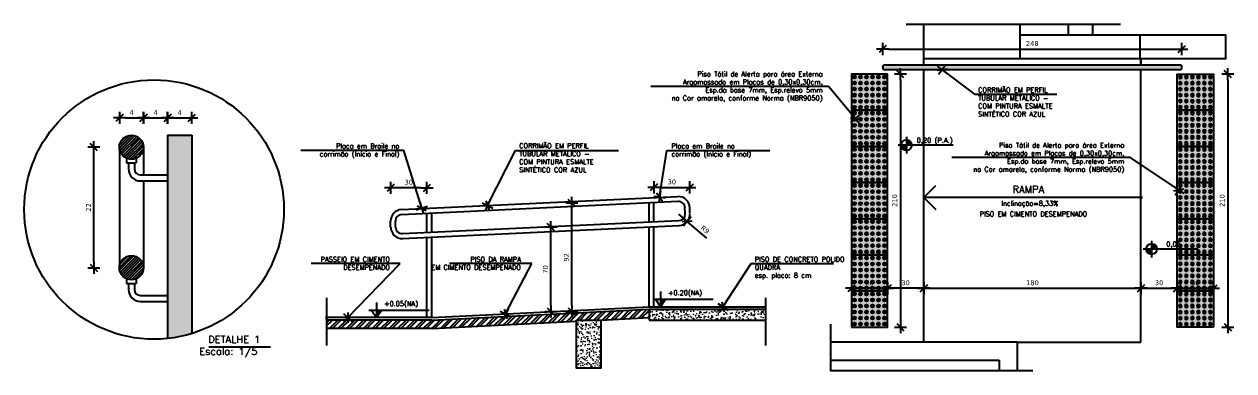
# Model space of a CAD drawing. Header units: inches. Extents: x -64 to 509, y -100 to 268.
# Drawn here: x 195.07 to 205.09, y 141.6 to 144.48 of the extents above; entities that cross this region are included whole.
import ezdxf
from ezdxf.enums import TextEntityAlignment as Align

# ---------------------------------------------------------------- set-up
doc = ezdxf.new("R2010")
doc.units = ezdxf.units.IN
doc.header["$MEASUREMENT"] = 0
doc.header["$PDMODE"] = 35
for name, color, linetype in [('01', 9, 'Continuous'), ('02', 2, 'Continuous'), ('A-ESQ', 1, 'Continuous'), ('A-OBJET', 2, 'Continuous'), ('A-PARED', 5, 'Continuous'), ('A-SIMBO', 2, 'Continuous'), ('AR-ESQ', 2, 'Continuous'), ('ARQ-CTA-1_075', 1, 'Continuous'), ('ARQ-SMB-1_025', 1, 'Continuous'), ('ARQ-TXT-1_025', 2, 'Continuous'), ('ARQ_ESTRUTURA', 5, 'Continuous'), ('ARQ_PISOTÁTIL', 8, 'Continuous'), ('ARQ_REBOCO', 4, 'Continuous'), ('ARQ_VISTA0', 8, 'Continuous'), ('HACHURA', 1, 'Continuous'), ('Nivel', 2, 'Continuous'), ('PRA', 1, 'Continuous'), ('VISTA1', 1, 'Continuous')]:
    doc.layers.add(name, color=color, linetype=linetype)
doc.layers.add('HAT', color=8, linetype='Continuous', lineweight=15)
doc.styles.add('ESC-50-A20', font='romans.shx', dxfattribs={"height": 0.1})
doc.styles.add('FNDE Texto Cota 0025', font='verdana.ttf', dxfattribs={"height": 0.04})
doc.dimstyles.new('FNDE 1-0025', dxfattribs={"dimscale": 5, "dimtxt": 0.04, "dimasz": 0.01, "dimexe": 0.15, "dimexo": 0.15, "dimgap": 0.005, "dimtad": 1, "dimzin": 1, "dimdsep": 46, "dimtxsty": 'FNDE Texto Cota 0025', "dimblk": 'tic', "dimcen": 0.015, "dimdle": 0.15, "dimse1": 1, "dimse2": 1, "dimclrd": 251, "dimclre": 251, "dimclrt": 256, "dimaunit": 1, "dimadec": 3, "dimazin": 0, "dimtfac": 1, "dimtix": 1, "dimtmove": 2, "dimatfit": 3, "dimldrblk": 'tic', "dimfxl": 0.15, "dimtvp": 1, "dimtolj": 1, "dimtzin": 0, "dimarcsym": 0})
pattern_1 = [(50, (0.25568, -0.11496), (0.071726018, -0.006275213), [0.0075, -0.0825]), (355, (0.25568, -0.11496), (-0.013875133, 0.075219213), [0.006, -0.066]), (100.451444, (0.26166, -0.11548), (0.057850885, 0.068944), [0.00637402, -0.070114211]), (46.1842, (0.25568, -0.09496), (0.106724133, -0.016551928), [0.01125, -0.12375]), (96.635635, (0.26457, -0.09634), (0.093466195, 0.09741186), [0.009561034, -0.105171376]), (351.184164, (0.25568, -0.09496), (0.093466195, 0.09741186), [0.009, -0.099]), (21, (0.26568, -0.09996), (0.059690705, -0.040261889), [0.0075, -0.0825]), (326, (0.26568, -0.09996), (0.024331533, 0.072515005), [0.006, -0.066]), (71.451445, (0.270654, -0.103314), (0.084022238, 0.032253115), [0.00637402, -0.070114211]), (37.5, (0.25568, -0.114958), (0.0012159855, 0.0332893854), [0, -0.0652, 0, -0.067, 0, -0.06625]), (7.5, (0.25568, -0.11496), (0.026306954, 0.039441171), [0, -0.0382, 0, -0.0637, 0, -0.02525]), (327.5, (0.23338, -0.114958), (0.0533822436, -0.0022554872), [0, -0.025, 0, -0.078, 0, -0.1035]), (317.5, (0.22338, -0.11496), (0.058318617, 0.010010498), [0, -0.0325, 0, -0.0518, 0, -0.0735])]

# ---------------------------------------------------------------- blocks, each defined once
blk = doc.blocks.new('A$C01273DE2')
at = {"layer": 'ARQ-CTA-1_075', "ltscale": 10}
blk.add_hatch(color=254, dxfattribs=at).paths.add_polyline_path([(0.3, 0.3), (0, 0.3), (0, 0), (0.3, 0)])
at = {"layer": 'ARQ_PISOTÁTIL', "color": 1}
blk.add_lwpolyline([(0.3, 0.3), (0, 0.3), (0, 0), (0.3, 0)], close=True, dxfattribs=at)
at = {"layer": 'ARQ_PISOTÁTIL', "color": 250}
for centre, radius in [((0.025, 0.275), 0.0125), ((0.025, 0.225), 0.0125), ((0.025, 0.275), 0.00625), ((0.025, 0.225), 0.00625), ((0.075, 0.275), 0.0125), ((0.075, 0.225), 0.0125), ((0.075, 0.275), 0.00625), ((0.075, 0.225), 0.00625), ((0.125, 0.275), 0.0125), ((0.125, 0.225), 0.0125), ((0.125, 0.275), 0.00625), ((0.125, 0.225), 0.00625), ((0.175, 0.275), 0.0125), ((0.175, 0.225), 0.0125), ((0.175, 0.275), 0.00625), ((0.175, 0.225), 0.00625), ((0.225, 0.275), 0.0125), ((0.225, 0.225), 0.0125), ((0.225, 0.275), 0.00625), ((0.225, 0.225), 0.00625), ((0.275, 0.275), 0.0125), ((0.275, 0.225), 0.0125), ((0.275, 0.275), 0.00625), ((0.275, 0.225), 0.00625), ((0.025, 0.175), 0.0125), ((0.025, 0.125), 0.0125), ((0.025, 0.175), 0.00625), ((0.025, 0.125), 0.00625), ((0.075, 0.175), 0.0125), ((0.075, 0.125), 0.0125), ((0.075, 0.175), 0.00625), ((0.075, 0.125), 0.00625), ((0.125, 0.175), 0.0125), ((0.125, 0.125), 0.0125), ((0.125, 0.175), 0.00625), ((0.125, 0.125), 0.00625), ((0.175, 0.175), 0.0125), ((0.175, 0.125), 0.0125), ((0.175, 0.175), 0.00625), ((0.175, 0.125), 0.00625), ((0.225, 0.175), 0.0125), ((0.225, 0.125), 0.0125), ((0.225, 0.175), 0.00625), ((0.225, 0.125), 0.00625), ((0.275, 0.175), 0.0125), ((0.275, 0.125), 0.0125), ((0.275, 0.175), 0.00625), ((0.275, 0.125), 0.00625), ((0.025, 0.075), 0.0125), ((0.025, 0.025), 0.0125), ((0.025, 0.075), 0.00625), ((0.025, 0.025), 0.00625), ((0.075, 0.075), 0.0125), ((0.075, 0.025), 0.0125), ((0.075, 0.075), 0.00625), ((0.075, 0.025), 0.00625), ((0.125, 0.075), 0.0125), ((0.125, 0.025), 0.0125), ((0.125, 0.075), 0.00625), ((0.125, 0.025), 0.00625), ((0.175, 0.075), 0.0125), ((0.175, 0.025), 0.0125), ((0.175, 0.075), 0.00625), ((0.175, 0.025), 0.00625), ((0.225, 0.075), 0.0125), ((0.225, 0.025), 0.0125), ((0.225, 0.075), 0.00625), ((0.225, 0.025), 0.00625), ((0.275, 0.075), 0.0125), ((0.275, 0.025), 0.0125), ((0.275, 0.075), 0.00625), ((0.275, 0.025), 0.00625)]:
    blk.add_circle(centre, radius, dxfattribs=at)
blk = doc.blocks.new('tic')
at = {"color": 251}
for p, q in [((-1, 0), (1, 0)), ((0, -1), (0, 1))]:
    blk.add_line(p, q, dxfattribs=at)
blk.add_line((-0.6, -0.6), (0.6, 0.6))
blk = doc.blocks.new('FNDE-Nível Corte-1_025')
blk.add_hatch(color=251).paths.add_polyline_path([(140.657, -2.479), (140.699, -2.479), (140.657, -2.542)])
at = {"color": 251}
for p, q in [((140.594, -2.479), (141.094, -2.479)), ((140.657, -2.416), (140.657, -2.542))]:
    blk.add_line(p, q, dxfattribs=at)
blk.add_lwpolyline([(140.615, -2.479), (140.657, -2.542), (140.699, -2.479)], dxfattribs=at)
blk = doc.blocks.new('*D699')
at = {"layer": 'A-ESQ', "color": 252, "linetype": 'Continuous', "lineweight": -2, "transparency": 16777216}
blk.add_line((199.429, 142.143), (199.429, 142.743), dxfattribs=at)
at = {"layer": 'DEFPOINTS', "color": 0, "linetype": 'Continuous', "transparency": 16777216}
for p in [(199.337, 142.793), (199.429, 142.793), (199.337, 142.093)]:
    blk.add_point(p, dxfattribs=at)
at = {"layer": 'A-ESQ', "color": 252, "linetype": 'Continuous', "lineweight": -2, "transparency": 16777216, "xscale": 0.05, "yscale": 0.05, "zscale": 0.05}
for p, rotation in [((199.429, 142.793), 90), ((199.429, 142.093), 270)]:
    blk.add_blockref('tic', p, dxfattribs=dict(at, rotation=rotation))
at = {"layer": 'A-ESQ', "linetype": 'Continuous', "transparency": 16777216, "insert": (199.384, 142.443), "char_height": 0.04, "attachment_point": 5, "rotation": 90, "style": 'FNDE Texto Cota 0025'}
blk.add_mtext('\\A1;70', dxfattribs=at)
blk = doc.blocks.new('*D700')
at = {"layer": 'A-ESQ', "color": 252, "linetype": 'Continuous', "lineweight": -2, "transparency": 16777216}
blk.add_line((199.604, 142.143), (199.604, 142.944), dxfattribs=at)
at = {"layer": 'DEFPOINTS', "color": 0, "linetype": 'Continuous', "transparency": 16777216}
for p in [(199.337, 142.994), (199.604, 142.994), (199.337, 142.093)]:
    blk.add_point(p, dxfattribs=at)
at = {"layer": 'A-ESQ', "color": 252, "linetype": 'Continuous', "lineweight": -2, "transparency": 16777216, "xscale": 0.05, "yscale": 0.05, "zscale": 0.05}
for p, rotation in [((199.604, 142.994), 90), ((199.604, 142.093), 270)]:
    blk.add_blockref('tic', p, dxfattribs=dict(at, rotation=rotation))
at = {"layer": 'A-ESQ', "linetype": 'Continuous', "transparency": 16777216, "insert": (199.558, 142.543), "char_height": 0.04, "attachment_point": 5, "rotation": 90, "style": 'FNDE Texto Cota 0025'}
blk.add_mtext('\\A1;92', dxfattribs=at)
blk = doc.blocks.new('*D701')
at = {"layer": 'A-ESQ', "color": 252, "linetype": 'Continuous', "lineweight": -2, "transparency": 16777216}
blk.add_line((198.353, 143.12), (198.152, 143.12), dxfattribs=at)
at = {"layer": 'DEFPOINTS', "color": 0, "linetype": 'Continuous', "transparency": 16777216}
for p in [(198.102, 143.12), (198.102, 142.756), (198.403, 142.766)]:
    blk.add_point(p, dxfattribs=at)
at = {"layer": 'A-ESQ', "color": 252, "linetype": 'Continuous', "lineweight": -2, "transparency": 16777216, "xscale": 0.05, "yscale": 0.05, "zscale": 0.05, "rotation": 180}
blk.add_blockref('tic', (198.102, 143.12), dxfattribs=at)
at = {"layer": 'A-ESQ', "color": 252, "linetype": 'Continuous', "lineweight": -2, "transparency": 16777216, "xscale": 0.05, "yscale": 0.05, "zscale": 0.05}
blk.add_blockref('tic', (198.403, 143.12), dxfattribs=at)
at = {"layer": 'A-ESQ', "linetype": 'Continuous', "transparency": 16777216, "insert": (198.252, 143.166), "char_height": 0.04, "attachment_point": 5, "style": 'FNDE Texto Cota 0025'}
blk.add_mtext('\\A1;30', dxfattribs=at)
blk = doc.blocks.new('*D702')
at = {"layer": 'A-ESQ', "color": 252, "linetype": 'Continuous', "lineweight": -2, "transparency": 16777216}
blk.add_line((200.333, 143.124), (200.532, 143.124), dxfattribs=at)
at = {"layer": 'DEFPOINTS', "color": 0, "linetype": 'Continuous', "transparency": 16777216}
for p in [(200.582, 143.124), (200.283, 142.855), (200.582, 142.857)]:
    blk.add_point(p, dxfattribs=at)
at = {"layer": 'A-ESQ', "color": 252, "linetype": 'Continuous', "lineweight": -2, "transparency": 16777216, "xscale": 0.05, "yscale": 0.05, "zscale": 0.05, "rotation": 180}
blk.add_blockref('tic', (200.283, 143.124), dxfattribs=at)
at = {"layer": 'A-ESQ', "color": 252, "linetype": 'Continuous', "lineweight": -2, "transparency": 16777216, "xscale": 0.05, "yscale": 0.05, "zscale": 0.05}
blk.add_blockref('tic', (200.582, 143.124), dxfattribs=at)
at = {"layer": 'A-ESQ', "linetype": 'Continuous', "transparency": 16777216, "insert": (200.432, 143.169), "char_height": 0.04, "attachment_point": 5, "style": 'FNDE Texto Cota 0025'}
blk.add_mtext('\\A1;30', dxfattribs=at)
blk = doc.blocks.new('*D703')
at = {"layer": 'A-ESQ', "color": 252, "linetype": 'Continuous', "lineweight": -2, "transparency": 16777216}
blk.add_line((195.904, 143.7), (196.004, 143.7), dxfattribs=at)
at = {"layer": 'DEFPOINTS', "color": 0, "linetype": 'Continuous', "transparency": 16777216}
for p in [(196.054, 143.7), (195.854, 143.457), (196.054, 143.457)]:
    blk.add_point(p, dxfattribs=at)
at = {"layer": 'A-ESQ', "color": 252, "linetype": 'Continuous', "lineweight": -2, "transparency": 16777216, "xscale": 0.05, "yscale": 0.05, "zscale": 0.05, "rotation": 180}
blk.add_blockref('tic', (195.854, 143.7), dxfattribs=at)
at = {"layer": 'A-ESQ', "color": 252, "linetype": 'Continuous', "lineweight": -2, "transparency": 16777216, "xscale": 0.05, "yscale": 0.05, "zscale": 0.05}
blk.add_blockref('tic', (196.054, 143.7), dxfattribs=at)
at = {"layer": 'A-ESQ', "linetype": 'Continuous', "transparency": 16777216, "insert": (195.954, 143.745), "char_height": 0.04, "attachment_point": 5, "style": 'FNDE Texto Cota 0025'}
blk.add_mtext('\\A1;4', dxfattribs=at)
blk = doc.blocks.new('*D704')
at = {"layer": 'A-ESQ', "color": 252, "linetype": 'Continuous', "lineweight": -2, "transparency": 16777216}
blk.add_line((196.104, 143.7), (196.204, 143.7), dxfattribs=at)
at = {"layer": 'DEFPOINTS', "color": 0, "linetype": 'Continuous', "transparency": 16777216}
for p in [(196.254, 143.7), (196.254, 143.557), (196.054, 143.457)]:
    blk.add_point(p, dxfattribs=at)
at = {"layer": 'A-ESQ', "color": 252, "linetype": 'Continuous', "lineweight": -2, "transparency": 16777216, "xscale": 0.05, "yscale": 0.05, "zscale": 0.05, "rotation": 180}
blk.add_blockref('tic', (196.054, 143.7), dxfattribs=at)
at = {"layer": 'A-ESQ', "color": 252, "linetype": 'Continuous', "lineweight": -2, "transparency": 16777216, "xscale": 0.05, "yscale": 0.05, "zscale": 0.05}
blk.add_blockref('tic', (196.254, 143.7), dxfattribs=at)
at = {"layer": 'A-ESQ', "linetype": 'Continuous', "transparency": 16777216, "insert": (196.154, 143.745), "char_height": 0.04, "attachment_point": 5, "style": 'FNDE Texto Cota 0025'}
blk.add_mtext('\\A1;4', dxfattribs=at)
blk = doc.blocks.new('*D705')
at = {"layer": 'A-ESQ', "color": 252, "linetype": 'Continuous', "lineweight": -2, "transparency": 16777216}
blk.add_line((196.304, 143.7), (196.404, 143.7), dxfattribs=at)
at = {"layer": 'DEFPOINTS', "color": 0, "linetype": 'Continuous', "transparency": 16777216}
for p in [(196.454, 143.7), (196.254, 143.557), (196.454, 143.557)]:
    blk.add_point(p, dxfattribs=at)
at = {"layer": 'A-ESQ', "color": 252, "linetype": 'Continuous', "lineweight": -2, "transparency": 16777216, "xscale": 0.05, "yscale": 0.05, "zscale": 0.05, "rotation": 180}
blk.add_blockref('tic', (196.254, 143.7), dxfattribs=at)
at = {"layer": 'A-ESQ', "color": 252, "linetype": 'Continuous', "lineweight": -2, "transparency": 16777216, "xscale": 0.05, "yscale": 0.05, "zscale": 0.05}
blk.add_blockref('tic', (196.454, 143.7), dxfattribs=at)
at = {"layer": 'A-ESQ', "linetype": 'Continuous', "transparency": 16777216, "insert": (196.354, 143.745), "char_height": 0.04, "attachment_point": 5, "style": 'FNDE Texto Cota 0025'}
blk.add_mtext('\\A1;4', dxfattribs=at)
blk = doc.blocks.new('*D706')
at = {"layer": 'A-ESQ', "color": 252, "linetype": 'Continuous', "lineweight": -2, "transparency": 16777216}
blk.add_line((195.643, 142.507), (195.643, 143.407), dxfattribs=at)
at = {"layer": 'DEFPOINTS', "color": 0, "linetype": 'Continuous', "transparency": 16777216}
for p in [(195.643, 143.457), (195.954, 143.457), (195.954, 142.457)]:
    blk.add_point(p, dxfattribs=at)
at = {"layer": 'A-ESQ', "color": 252, "linetype": 'Continuous', "lineweight": -2, "transparency": 16777216, "xscale": 0.05, "yscale": 0.05, "zscale": 0.05}
for p, rotation in [((195.643, 143.457), 90), ((195.643, 142.457), 270)]:
    blk.add_blockref('tic', p, dxfattribs=dict(at, rotation=rotation))
at = {"layer": 'A-ESQ', "linetype": 'Continuous', "transparency": 16777216, "insert": (195.598, 142.957), "char_height": 0.04, "attachment_point": 5, "rotation": 90, "style": 'FNDE Texto Cota 0025'}
blk.add_mtext('\\A1;22', dxfattribs=at)
blk = doc.blocks.new('*D707')
at = {"layer": 'A-ESQ', "color": 252, "linetype": 'Continuous', "lineweight": -2, "transparency": 16777216}
blk.add_line((202.57, 142.286), (204.27, 142.286), dxfattribs=at)
at = {"layer": 'DEFPOINTS', "color": 0, "linetype": 'Continuous', "transparency": 16777216}
for p in [(202.52, 142.97), (204.32, 142.97), (204.32, 142.286)]:
    blk.add_point(p, dxfattribs=at)
at = {"layer": 'A-ESQ', "color": 252, "linetype": 'Continuous', "lineweight": -2, "transparency": 16777216, "xscale": 0.05, "yscale": 0.05, "zscale": 0.05, "rotation": 180}
blk.add_blockref('tic', (202.52, 142.286), dxfattribs=at)
at = {"layer": 'A-ESQ', "color": 252, "linetype": 'Continuous', "lineweight": -2, "transparency": 16777216, "xscale": 0.05, "yscale": 0.05, "zscale": 0.05}
blk.add_blockref('tic', (204.32, 142.286), dxfattribs=at)
at = {"layer": 'A-ESQ', "linetype": 'Continuous', "transparency": 16777216, "insert": (203.42, 142.332), "char_height": 0.04, "attachment_point": 5, "style": 'FNDE Texto Cota 0025'}
blk.add_mtext('\\A1;180', dxfattribs=at)
blk = doc.blocks.new('*D708')
at = {"layer": 'A-ESQ', "color": 252, "linetype": 'Continuous', "lineweight": -2, "transparency": 16777216}
blk.add_line((202.229, 144.272), (204.609, 144.272), dxfattribs=at)
at = {"layer": 'DEFPOINTS', "color": 0, "linetype": 'Continuous', "transparency": 16777216}
for p in [(204.659, 144.272), (202.179, 144.12), (204.659, 144.12)]:
    blk.add_point(p, dxfattribs=at)
at = {"layer": 'A-ESQ', "color": 252, "linetype": 'Continuous', "lineweight": -2, "transparency": 16777216, "xscale": 0.05, "yscale": 0.05, "zscale": 0.05, "rotation": 180}
blk.add_blockref('tic', (202.179, 144.272), dxfattribs=at)
at = {"layer": 'A-ESQ', "color": 252, "linetype": 'Continuous', "lineweight": -2, "transparency": 16777216, "xscale": 0.05, "yscale": 0.05, "zscale": 0.05}
blk.add_blockref('tic', (204.659, 144.272), dxfattribs=at)
at = {"layer": 'A-ESQ', "linetype": 'Continuous', "transparency": 16777216, "insert": (203.419, 144.317), "char_height": 0.04, "attachment_point": 5, "style": 'FNDE Texto Cota 0025'}
blk.add_mtext('\\A1;248', dxfattribs=at)
blk = doc.blocks.new('*D709')
at = {"layer": 'A-ESQ', "color": 252, "linetype": 'Continuous', "lineweight": -2, "transparency": 16777216}
blk.add_line((202.47, 142.286), (202.27, 142.286), dxfattribs=at)
at = {"layer": 'DEFPOINTS', "color": 0, "linetype": 'Continuous', "transparency": 16777216}
for p in [(202.52, 142.97), (202.22, 142.286), (202.22, 142.264)]:
    blk.add_point(p, dxfattribs=at)
at = {"layer": 'A-ESQ', "color": 252, "linetype": 'Continuous', "lineweight": -2, "transparency": 16777216, "xscale": 0.05, "yscale": 0.05, "zscale": 0.05, "rotation": 180}
blk.add_blockref('tic', (202.22, 142.286), dxfattribs=at)
at = {"layer": 'A-ESQ', "color": 252, "linetype": 'Continuous', "lineweight": -2, "transparency": 16777216, "xscale": 0.05, "yscale": 0.05, "zscale": 0.05}
blk.add_blockref('tic', (202.52, 142.286), dxfattribs=at)
at = {"layer": 'A-ESQ', "linetype": 'Continuous', "transparency": 16777216, "insert": (202.37, 142.332), "char_height": 0.04, "attachment_point": 5, "style": 'FNDE Texto Cota 0025'}
blk.add_mtext('\\A1;30', dxfattribs=at)
blk = doc.blocks.new('*D710')
at = {"layer": 'A-ESQ', "color": 252, "linetype": 'Continuous', "lineweight": -2, "transparency": 16777216}
blk.add_line((202.17, 142.286), (201.97, 142.286), dxfattribs=at)
at = {"layer": 'DEFPOINTS', "color": 0, "linetype": 'Continuous', "transparency": 16777216}
for p in [(201.92, 142.286), (201.92, 142.264), (202.22, 142.264)]:
    blk.add_point(p, dxfattribs=at)
at = {"layer": 'A-ESQ', "color": 252, "linetype": 'Continuous', "lineweight": -2, "transparency": 16777216, "xscale": 0.05, "yscale": 0.05, "zscale": 0.05, "rotation": 180}
blk.add_blockref('tic', (201.92, 142.286), dxfattribs=at)
at = {"layer": 'A-ESQ', "color": 252, "linetype": 'Continuous', "lineweight": -2, "transparency": 16777216, "xscale": 0.05, "yscale": 0.05, "zscale": 0.05}
blk.add_blockref('tic', (202.22, 142.286), dxfattribs=at)
at = {"layer": 'A-ESQ', "linetype": 'Continuous', "transparency": 16777216, "insert": (202.07, 142.332), "char_height": 0.04, "attachment_point": 5, "style": 'FNDE Texto Cota 0025'}
blk.add_mtext('\\A1;30', dxfattribs=at)
blk = doc.blocks.new('*D711')
at = {"layer": 'A-ESQ', "color": 252, "linetype": 'Continuous', "lineweight": -2, "transparency": 16777216}
blk.add_line((204.37, 142.286), (204.57, 142.286), dxfattribs=at)
at = {"layer": 'DEFPOINTS', "color": 0, "linetype": 'Continuous', "transparency": 16777216}
for p in [(204.32, 142.97), (204.62, 142.286), (204.62, 142.264)]:
    blk.add_point(p, dxfattribs=at)
at = {"layer": 'A-ESQ', "color": 252, "linetype": 'Continuous', "lineweight": -2, "transparency": 16777216, "xscale": 0.05, "yscale": 0.05, "zscale": 0.05, "rotation": 180}
blk.add_blockref('tic', (204.32, 142.286), dxfattribs=at)
at = {"layer": 'A-ESQ', "color": 252, "linetype": 'Continuous', "lineweight": -2, "transparency": 16777216, "xscale": 0.05, "yscale": 0.05, "zscale": 0.05}
blk.add_blockref('tic', (204.62, 142.286), dxfattribs=at)
at = {"layer": 'A-ESQ', "linetype": 'Continuous', "transparency": 16777216, "insert": (204.47, 142.332), "char_height": 0.04, "attachment_point": 5, "style": 'FNDE Texto Cota 0025'}
blk.add_mtext('\\A1;30', dxfattribs=at)
blk = doc.blocks.new('*D712')
at = {"layer": 'A-ESQ', "color": 252, "linetype": 'Continuous', "lineweight": -2, "transparency": 16777216}
blk.add_line((204.67, 142.286), (204.87, 142.286), dxfattribs=at)
at = {"layer": 'DEFPOINTS', "color": 0, "linetype": 'Continuous', "transparency": 16777216}
for p in [(204.62, 142.264), (204.92, 142.286), (204.92, 142.264)]:
    blk.add_point(p, dxfattribs=at)
at = {"layer": 'A-ESQ', "color": 252, "linetype": 'Continuous', "lineweight": -2, "transparency": 16777216, "xscale": 0.05, "yscale": 0.05, "zscale": 0.05, "rotation": 180}
blk.add_blockref('tic', (204.62, 142.286), dxfattribs=at)
at = {"layer": 'A-ESQ', "color": 252, "linetype": 'Continuous', "lineweight": -2, "transparency": 16777216, "xscale": 0.05, "yscale": 0.05, "zscale": 0.05}
blk.add_blockref('tic', (204.92, 142.286), dxfattribs=at)
at = {"layer": 'A-ESQ', "linetype": 'Continuous', "transparency": 16777216, "insert": (204.77, 142.332), "char_height": 0.04, "attachment_point": 5, "style": 'FNDE Texto Cota 0025'}
blk.add_mtext('\\A1;30', dxfattribs=at)
blk = doc.blocks.new('*D713')
at = {"layer": 'A-ESQ', "color": 252, "linetype": 'Continuous', "lineweight": -2, "transparency": 16777216}
for p, q in [((200.488, 142.902), (200.559, 142.841)), ((200.722, 142.701), (200.597, 142.808))]:
    blk.add_line(p, q, dxfattribs=at)
at = {"layer": 'DEFPOINTS', "color": 0, "linetype": 'Continuous', "transparency": 16777216}
for p in [(200.488, 142.902), (200.559, 142.841)]:
    blk.add_point(p, dxfattribs=at)
at = {"layer": 'A-ESQ', "color": 252, "linetype": 'Continuous', "lineweight": -2, "transparency": 16777216, "xscale": 0.05, "yscale": 0.05, "zscale": 0.05, "rotation": 139.3658893478236}
blk.add_blockref('tic', (200.559, 142.841), dxfattribs=at)
at = {"layer": 'A-ESQ', "linetype": 'Continuous', "transparency": 16777216, "insert": (200.708, 142.773), "char_height": 0.04, "attachment_point": 5, "rotation": 319.3659, "style": 'FNDE Texto Cota 0025'}
blk.add_mtext('\\A1;R9', dxfattribs=at)
blk = doc.blocks.new('*D732')
at = {"layer": 'A-ESQ', "color": 252, "linetype": 'Continuous', "lineweight": -2, "transparency": 16777216}
blk.add_line((205.039, 144.014), (205.039, 142.014), dxfattribs=at)
at = {"layer": 'DEFPOINTS', "color": 0, "linetype": 'Continuous', "transparency": 16777216}
for p in [(204.92, 144.064), (204.92, 141.964), (205.039, 141.964)]:
    blk.add_point(p, dxfattribs=at)
at = {"layer": 'A-ESQ', "color": 252, "linetype": 'Continuous', "lineweight": -2, "transparency": 16777216, "xscale": 0.05, "yscale": 0.05, "zscale": 0.05}
for p, rotation in [((205.039, 144.064), 90), ((205.039, 141.964), 270)]:
    blk.add_blockref('tic', p, dxfattribs=dict(at, rotation=rotation))
at = {"layer": 'A-ESQ', "linetype": 'Continuous', "transparency": 16777216, "insert": (204.993, 143.014), "char_height": 0.04, "attachment_point": 5, "rotation": 90, "style": 'FNDE Texto Cota 0025'}
blk.add_mtext('\\A1;210', dxfattribs=at)
blk = doc.blocks.new('*D733')
at = {"layer": 'A-ESQ', "color": 252, "linetype": 'Continuous', "lineweight": -2, "transparency": 16777216}
blk.add_line((202.326, 144.014), (202.326, 142.014), dxfattribs=at)
at = {"layer": 'DEFPOINTS', "color": 0, "linetype": 'Continuous', "transparency": 16777216}
for p in [(202.207, 144.064), (202.207, 141.964), (202.326, 141.964)]:
    blk.add_point(p, dxfattribs=at)
at = {"layer": 'A-ESQ', "color": 252, "linetype": 'Continuous', "lineweight": -2, "transparency": 16777216, "xscale": 0.05, "yscale": 0.05, "zscale": 0.05}
for p, rotation in [((202.326, 144.064), 90), ((202.326, 141.964), 270)]:
    blk.add_blockref('tic', p, dxfattribs=dict(at, rotation=rotation))
at = {"layer": 'A-ESQ', "linetype": 'Continuous', "transparency": 16777216, "insert": (202.28, 143.014), "char_height": 0.04, "attachment_point": 5, "rotation": 90, "style": 'FNDE Texto Cota 0025'}
blk.add_mtext('\\A1;210', dxfattribs=at)
blk = doc.blocks.new('COTA')
at = {"layer": 'HAT'}
h = blk.add_hatch(color=256, dxfattribs=at)
h.paths.add_polyline_path([(0.226, 0, 0.414214), (0.138, 0.088), (0.138, 0)])
h.paths.add_polyline_path([(0.138, 0), (0.05, 0, 0.414214), (0.138, -0.088)])
at = {"layer": 'Nivel'}
for p, q in [((0.911, 0), (0, 0)), ((0.138, 0.138), (0.138, -0.138))]:
    blk.add_line(p, q, dxfattribs=at)
blk.add_circle((0.138, 0), 0.0878, dxfattribs=at)

msp = doc.modelspace()

# ---------------------------------------------------------------- hatches: boundary and pattern name
at = {"linetype": 'Continuous'}
h = msp.add_hatch(color=256, dxfattribs=at)
h.dxf.hatch_style = 1
h.set_gradient(color1=(91, 91, 91), one_color=1, tint=1, name='CYLINDER')
h.paths.add_polyline_path([(204.639, 144.14), (202.199, 144.14, 1), (202.199, 144.1), (204.639, 144.1, 1)])
h = msp.add_hatch(color=256, dxfattribs=at)
h.dxf.hatch_style = 1
h.set_gradient(color1=(91, 91, 91), one_color=1, tint=1, name='CYLINDER')
h.paths.add_polyline_path([(196.454, 143.557), (196.254, 143.557), (196.254, 141.87, 0.047545), (196.454, 141.911)])
at = {"layer": '01', "linetype": 'Continuous'}
h = msp.add_hatch(dxfattribs=at)
h.set_pattern_fill('ANSI31', color=256, scale=0.005)
h.set_pattern_definition([(45, (-593.673229, -550.956507), (-0.01122532015, 0.01122532015), [])])
h.paths.add_polyline_path([(195.854, 143.457, 1), (196.054, 143.457, 1)])
h.paths.add_polyline_path([(196.054, 142.457, 1), (195.854, 142.457, 1)])
at = {"layer": 'HACHURA'}
h = msp.add_hatch(dxfattribs=at)
h.set_pattern_fill('STEEL', color=256, scale=0.4)
h.set_pattern_definition([(45, (0.25568, -0.11496), (-0.035355339, 0.035355339), []), (45, (0.25568, -0.08996), (-0.035355339, 0.035355339), [])])
h.paths.add_polyline_path([(198.443, 142.023), (197.571, 142.023), (197.571, 141.953), (198.445, 141.953), (199.643, 142.013), (199.643, 142.023), (199.845, 142.023), (200.243, 142.043), (200.243, 142.113)])
at = {"layer": 'HAT'}
h = msp.add_hatch(dxfattribs=at)
h.set_pattern_fill('AR-CONC', color=1, scale=0.01, style=0)
h.set_pattern_definition(pattern_1)
h.paths.add_polyline_path([(201.208, 142.023), (201.208, 142.113), (200.243, 142.113), (200.243, 142.023)])
h = msp.add_hatch(dxfattribs=at)
h.set_pattern_fill('AR-CONC', color=1, scale=0.01, style=0)
h.set_pattern_definition(pattern_1)
h.paths.add_polyline_path([(199.643, 142.023), (199.843, 142.023), (199.843, 141.623), (199.643, 141.623)])

# ---------------------------------------------------------------- linework, layer by layer
at = {"color": 1, "linetype": 'Continuous'}
for p, q in [((195.854, 143.457), (195.854, 142.457)), ((196.054, 143.457), (196.054, 143.227)), ((196.054, 143.177), (196.054, 142.457))]:
    msp.add_line(p, q, dxfattribs=at)
at = {"linetype": 'Continuous'}
for p, q in [((197.571, 142.207), (197.571, 141.812)), ((201.208, 142.207), (201.208, 141.812))]:
    msp.add_line(p, q, dxfattribs=at)
at = {"layer": '01', "color": 2, "linetype": 'Continuous'}
for p, q in [((195.914, 143.365), (195.914, 143.327)), ((195.994, 143.365), (195.994, 143.327)), ((195.914, 143.327), (195.994, 143.327)), ((195.929, 143.327), (195.929, 143.277)), ((195.979, 143.327), (195.979, 143.277)), ((196.029, 143.227), (196.254, 143.227)), ((196.029, 143.177), (196.254, 143.177)), ((195.914, 142.365), (195.914, 142.327)), ((195.994, 142.365), (195.994, 142.327)), ((195.914, 142.327), (195.994, 142.327)), ((195.929, 142.327), (195.929, 142.277)), ((195.979, 142.327), (195.979, 142.277)), ((196.029, 142.227), (196.254, 142.227)), ((196.029, 142.177), (196.254, 142.177))]:
    msp.add_line(p, q, dxfattribs=at)
at = {"layer": '01', "ltscale": 10}
msp.add_line((197.106, 141.797), (196.595, 141.797), dxfattribs=at)
at = {"layer": '01', "color": 2, "linetype": 'Continuous'}
for centre, radius in [((196.029, 143.277), 0.1), ((196.029, 143.277), 0.05), ((196.029, 142.277), 0.1), ((196.029, 142.277), 0.05)]:
    msp.add_arc(centre, radius, 180, 270, dxfattribs=at)
at = {"layer": '02', "linetype": 'Continuous'}
msp.add_circle((196.141, 142.94), 1.076, dxfattribs=at)
at = {"layer": 'A-OBJET', "color": 4}
for centre in [(195.954, 143.457), (195.954, 142.457)]:
    msp.add_circle(centre, 0.1, dxfattribs=at)
at = {"layer": 'A-PARED', "color": 4}
for p, q in [((198.443, 142.023), (200.243, 142.113)), ((199.843, 142.023), (200.243, 142.043)), ((200.243, 142.113), (201.208, 142.113)), ((200.243, 142.113), (200.243, 142.023)), ((198.443, 142.023), (197.571, 142.023)), ((198.445, 141.953), (197.571, 141.953)), ((198.445, 141.953), (199.643, 142.013)), ((200.243, 142.023), (201.208, 142.023))]:
    msp.add_line(p, q, dxfattribs=at)
at = {"layer": 'A-SIMBO', "color": 3}
for p, q in [((196.254, 143.557), (196.454, 143.557)), ((196.254, 143.557), (196.254, 141.87)), ((196.454, 143.557), (196.454, 141.911))]:
    msp.add_line(p, q, dxfattribs=at)
at = {"layer": 'A-SIMBO'}
for p, q in [((198.191, 142.94), (200.483, 143.048)), ((198.193, 142.9), (200.485, 143.008)), ((200.243, 142.836), (200.243, 142.996)), ((200.283, 142.838), (200.283, 142.998)), ((200.542, 142.905), (200.541, 142.957)), ((200.582, 142.906), (200.581, 142.957)), ((200.582, 142.906), (200.581, 142.957)), ((198.102, 142.793), (198.102, 142.845)), ((198.142, 142.794), (198.142, 142.845)), ((198.199, 142.74), (200.49, 142.848)), ((198.403, 142.749), (198.403, 142.909)), ((198.443, 142.751), (198.443, 142.911)), ((198.2, 142.7), (200.493, 142.808)), ((200.243, 142.133), (200.243, 142.796)), ((200.283, 142.135), (200.283, 142.798)), ((198.403, 142.043), (198.403, 142.709)), ((198.443, 142.045), (198.443, 142.711))]:
    msp.add_line(p, q, dxfattribs=at)
for centre, radius, start, end in [((200.487, 142.953), 0.0944, 0.4765, 92.8624), ((200.487, 142.953), 0.0544, 0.4765, 92.8624), ((198.196, 142.845), 0.0944, 92.8624, 180.4765), ((198.196, 142.845), 0.0544, 92.8624, 180.4765), ((200.488, 142.902), 0.0544, 272.8624, 0.4765), ((200.488, 142.902), 0.0944, 272.8624, 0.4765), ((198.197, 142.794), 0.0944, 180.4765, 272.8624), ((198.197, 142.794), 0.0544, 180.4765, 272.8624)]:
    msp.add_arc(centre, radius, start, end, dxfattribs=at)
at = {"layer": 'AR-ESQ', "color": 2}
for p, q in [((197.571, 142.033), (197.571, 142.053)), ((198.443, 142.043), (197.571, 142.043)), ((198.443, 142.043), (200.243, 142.133)), ((200.243, 142.133), (201.208, 142.133))]:
    msp.add_line(p, q, dxfattribs=at)
at = {"layer": 'ARQ_ESTRUTURA', "color": 6, "ltscale": 10}
msp.add_lwpolyline([(203.32, 144.19), (203.32, 144.39), (204.31, 144.39), (204.31, 144.19)], close=True, dxfattribs=at)
at = {"layer": 'ARQ_REBOCO', "color": 6, "ltscale": 10}
for p, q in [((203.295, 141.84), (201.749, 141.84)), ((203.295, 141.84), (203.295, 141.601)), ((201.749, 141.69), (203.145, 141.69)), ((203.145, 141.69), (203.145, 141.601))]:
    msp.add_line(p, q, dxfattribs=at)
at = {"layer": 'ARQ_REBOCO', "ltscale": 10}
msp.add_lwpolyline([(199.643, 142.023), (199.843, 142.023), (199.843, 141.623), (199.643, 141.623)], close=True, dxfattribs=at)
at = {"layer": 'ARQ_VISTA0', "color": 3}
for p, q in [((203.32, 144.19), (203.32, 144.478)), ((203.72, 144.39), (203.72, 144.478)), ((203.92, 144.39), (203.92, 144.478))]:
    msp.add_line(p, q, dxfattribs=at)
for points in [[(202.199, 144.14), (204.639, 144.14)], [(204.639, 144.1), (204.639, 144.1), (202.199, 144.1)]]:
    msp.add_lwpolyline(points, dxfattribs=at)
for centre, start, end in [((202.199, 144.12), 90, 270), ((204.639, 144.12), 270, 90)]:
    msp.add_arc(centre, 0.02, start, end, dxfattribs=at)
at = {"layer": 'HACHURA'}
for points in [[(202.375, 144.478), (204.149, 144.478)], [(203.423, 141.601), (201.749, 141.601), (201.749, 141.99)]]:
    msp.add_lwpolyline(points, dxfattribs=at)
at = {"layer": 'PRA'}
for p, q in [((202.52, 143.04), (202.619, 143.139)), ((204.32, 143.04), (202.52, 143.04)), ((202.52, 143.04), (202.619, 142.94))]:
    msp.add_line(p, q, dxfattribs=at)
msp.add_circle((204.32, 143.04), 0.007, dxfattribs=at)
at = {"layer": 'VISTA1', "color": 2}
for p, q in [((202.52, 144.19), (202.52, 144.478)), ((203.32, 144.19), (202.52, 144.19)), ((202.52, 144.14), (202.52, 144.19)), ((202.52, 141.84), (202.52, 144.1)), ((204.32, 141.84), (204.32, 144.1)), ((203.295, 141.84), (204.32, 141.84))]:
    msp.add_line(p, q, dxfattribs=at)
at = {"layer": 'VISTA1'}
msp.add_line((204.32, 144.14), (204.32, 144.19), dxfattribs=at)
msp.add_lwpolyline([(204.31, 144.39), (204.31, 144.39), (205.02, 144.39), (205.02, 144.19), (204.32, 144.19), (204.32, 144.14)], dxfattribs=at)

# ---------------------------------------------------------------- block references
at = {"ltscale": 25, "rotation": 179.9999999999993}
for p in [(202.22, 144.064), (202.22, 143.764), (202.22, 143.464), (202.22, 143.164), (202.22, 142.864), (202.22, 142.564), (202.22, 142.264)]:
    msp.add_blockref('A$C01273DE2', p, dxfattribs=at)
at = {"ltscale": 25, "xscale": -1, "rotation": 180}
for p in [(204.62, 144.064), (204.62, 143.764), (204.62, 143.464), (204.62, 143.164), (204.62, 142.864), (204.62, 142.564), (204.62, 142.264)]:
    msp.add_blockref('A$C01273DE2', p, dxfattribs=at)
at = {"layer": 'ARQ-SMB-1_025'}
for p in [(59.681, 144.675), (57.328, 144.585)]:
    msp.add_blockref('FNDE-Nível Corte-1_025', p, dxfattribs=at)
at = {"layer": 'HAT', "xscale": 0.5, "yscale": 0.5, "zscale": 0.5}
for p in [(202.307, 143.474), (204.339, 142.612)]:
    msp.add_blockref('COTA', p, dxfattribs=at)

# ---------------------------------------------------------------- texts
at = {"layer": 'ARQ-SMB-1_025', "style": 'ESC-50-A20'}
for s, p in [('0,20 (P.A.)', (202.61, 143.495)), ('0,05', (204.59, 142.633))]:
    msp.add_text(s, height=0.04, dxfattribs=at).set_placement(p, align=Align.CENTER)
for tag, p in [('+0.20(NA)', (200.401, 142.229)), ('+0.05(NA)', (198.048, 142.139))]:
    msp.add_attdef(tag, p, 'NA', height=0.04, dxfattribs=at)
at = {"layer": 'ARQ-TXT-1_025', "style": 'ESC-50-A20'}
for s, height, p in [('RAMPA ', 0.06, (203.407, 143.077)), ('Inclinação=8,33%%%', 0.04, (203.398, 142.971)), ('PISO EM CIMENTO DESEMPENADO', 0.04, (203.428, 142.883))]:
    msp.add_text(s, height=height, dxfattribs=at).set_placement(p, align=Align.CENTER)
at = {"layer": 'ARQ-TXT-1_025', "char_height": 0.04, "style": 'ESC-50-A20'}
for s, insert, width, attachment_point in [('Piso Tátil de Alerta para área Externa  \\PArgamassado em Placas de 0,30x0,30cm,\\PEsp.da base 7mm, Esp.relevo 5mm \\Pna Cor amarela, conforme Norma (NBR9050)', (201.681, 144.085), 1.79589, 3), ('\\A1;CORRIMÃO EM PERFIL TUBULAR METÁLICO - \\PCOM PINTURA ESMALTE SINTÉTICO COR AZUL', (202.97, 143.952), 0.83041, 1), ('Placa em Braile no corrimão (Início e Final)\\P', (198.174, 143.487), 0.83041, 3), ('\\A1;CORRIMÃO EM PERFIL TUBULAR METÁLICO - \\PCOM PINTURA ESMALTE SINTÉTICO COR AZUL', (199.167, 143.489), 0.83041, 1), ('Placa em Braile no corrimão (Início e Final)\\P', (200.429, 143.487), 0.83041, 1), ('Piso Tátil de Alerta para área Externa  \\PArgamassado em Placas de 0,30x0,30cm,\\PEsp.da base 7mm, Esp.relevo 5mm \\Pna Cor amarela, conforme Norma (NBR9050)', (204.181, 143.494), 1.79589, 3), ('\\A1;PASSEIO EM CIMENTO \\PDESEMPENADO', (198.096, 142.547), 0.83041, 3), ('\\A1;PISO DA RAMPA\\PEM CIMENTO DESEMPENADO', (199.181, 142.547), 0.83041, 3), ('\\A1;PISO DE CONCRETO POLIDO QUADRA\\Pesp. placa: 8 cm ', (201.119, 142.547), 0.83041, 1)]:
    msp.add_mtext(s, dxfattribs=dict(at, insert=insert, width=width, attachment_point=attachment_point))
at = {"layer": 'ARQ-TXT-1_025', "color": 3, "insert": (195.883, 141.713), "char_height": 0.06, "width": 1.16362, "attachment_point": 7, "style": 'ESC-50-A20'}
msp.add_mtext('\\pi0.70648;DETALHE 1 {\\C256;\\P\\pi0.6322;Escala: 1/5}', dxfattribs=at)

# ---------------------------------------------------------------- dimensions: what is measured, and where the dimension line sits
at = {"layer": 'A-ESQ', "linetype": 'Continuous'}
for base, p1, p2, picture, middle in [((204.659, 144.272), (202.179, 144.12), (204.659, 144.12), '*D708', (203.419, 144.317)), ((198.102, 143.12), (198.403, 142.766), (198.102, 142.756), '*D701', (198.252, 143.166)), ((200.582, 143.124), (200.283, 142.855), (200.582, 142.857), '*D702', (200.432, 143.169)), ((202.22, 142.286), (202.52, 142.97), (202.22, 142.264), '*D709', (202.37, 142.332)), ((204.32, 142.286), (202.52, 142.97), (204.32, 142.97), '*D707', (203.42, 142.332)), ((204.62, 142.286), (204.32, 142.97), (204.62, 142.264), '*D711', (204.47, 142.332)), ((201.92, 142.286), (202.22, 142.264), (201.92, 142.264), '*D710', (202.07, 142.332)), ((204.92, 142.286), (204.62, 142.264), (204.92, 142.264), '*D712', (204.77, 142.332))]:
    dim = msp.add_linear_dim(base=base, p1=p1, p2=p2, dimstyle='FNDE 1-0025', override={"dimdec": 0, "dimlfac": 100, "dimclrd": 252, "dimclre": 252}, dxfattribs=at)
    dim.commit()
    dim.dimension.update_dxf_attribs({"geometry": picture, "text_midpoint": middle})
for base, p1, p2, picture, middle in [((202.326, 141.964), (202.207, 144.064), (202.207, 141.964), '*D733', (202.28, 143.014)), ((205.039, 141.964), (204.92, 144.064), (204.92, 141.964), '*D732', (204.993, 143.014)), ((199.429, 142.793), (199.337, 142.093), (199.337, 142.793), '*D699', (199.384, 142.443))]:
    dim = msp.add_linear_dim(base=base, p1=p1, p2=p2, angle=90, dimstyle='FNDE 1-0025', override={"dimdec": 0, "dimlfac": 100, "dimclrd": 252, "dimclre": 252}, dxfattribs=at)
    dim.commit()
    dim.dimension.update_dxf_attribs({"geometry": picture, "text_midpoint": middle})
for base, p1, p2, picture, middle in [((196.054, 143.7), (195.854, 143.457), (196.054, 143.457), '*D703', (195.954, 143.745)), ((196.254, 143.7), (196.054, 143.457), (196.254, 143.557), '*D704', (196.154, 143.745)), ((196.454, 143.7), (196.254, 143.557), (196.454, 143.557), '*D705', (196.354, 143.745))]:
    dim = msp.add_linear_dim(base=base, p1=p1, p2=p2, text='4', dimstyle='FNDE 1-0025', override={"dimdec": 0, "dimlfac": 100, "dimclrd": 252, "dimclre": 252}, dxfattribs=at)
    dim.commit()
    dim.dimension.update_dxf_attribs({"geometry": picture, "text_midpoint": middle})
for base, p1, p2, text, picture, middle in [((195.643, 143.457), (195.954, 142.457), (195.954, 143.457), '22', '*D706', (195.598, 142.957)), ((199.604, 142.994), (199.337, 142.093), (199.337, 142.994), '92', '*D700', (199.558, 142.543))]:
    dim = msp.add_linear_dim(base=base, p1=p1, p2=p2, angle=90, text=text, dimstyle='FNDE 1-0025', override={"dimdec": 0, "dimlfac": 100, "dimclrd": 252, "dimclre": 252}, dxfattribs=at)
    dim.commit()
    dim.dimension.update_dxf_attribs({"geometry": picture, "text_midpoint": middle})
dim = msp.add_radius_dim(center=(200.488, 142.902), mpoint=(200.559, 142.841), dimstyle='FNDE 1-0025', override={"dimdec": 0, "dimlfac": 100, "dimclrd": 252, "dimclre": 252}, dxfattribs=at)
dim.commit()
dim.dimension.update_dxf_attribs({"geometry": '*D713', "text_midpoint": (200.708, 142.773)})

# ---------------------------------------------------------------- leaders
at = {"layer": 'ARQ-SMB-1_025', "ltscale": 10}
for points in [[(202.673, 144.1), (202.941, 143.896), (203.623, 143.896)], [(201.954, 143.693), (201.731, 143.962), (200.257, 143.962)], [(198.36, 142.952), (198.211, 143.43), (197.358, 143.43)], [(198.904, 142.973), (199.137, 143.43), (199.99, 143.43)], [(200.331, 143.044), (200.392, 143.43), (201.245, 143.43)], [(204.633, 143.102), (204.23, 143.371), (202.753, 143.371)], [(197.747, 142.043), (198.181, 142.492), (197.442, 142.492)], [(199.055, 142.073), (199.272, 142.492), (198.589, 142.492)], [(200.856, 142.132), (201.089, 142.492), (201.772, 142.492)]]:
    msp.add_leader(points, dimstyle='FNDE 1-0025', override={"dimlfac": 100, "dimclrd": 252, "dimclre": 252}, dxfattribs=at)

doc.saveas('drawing.dxf')
